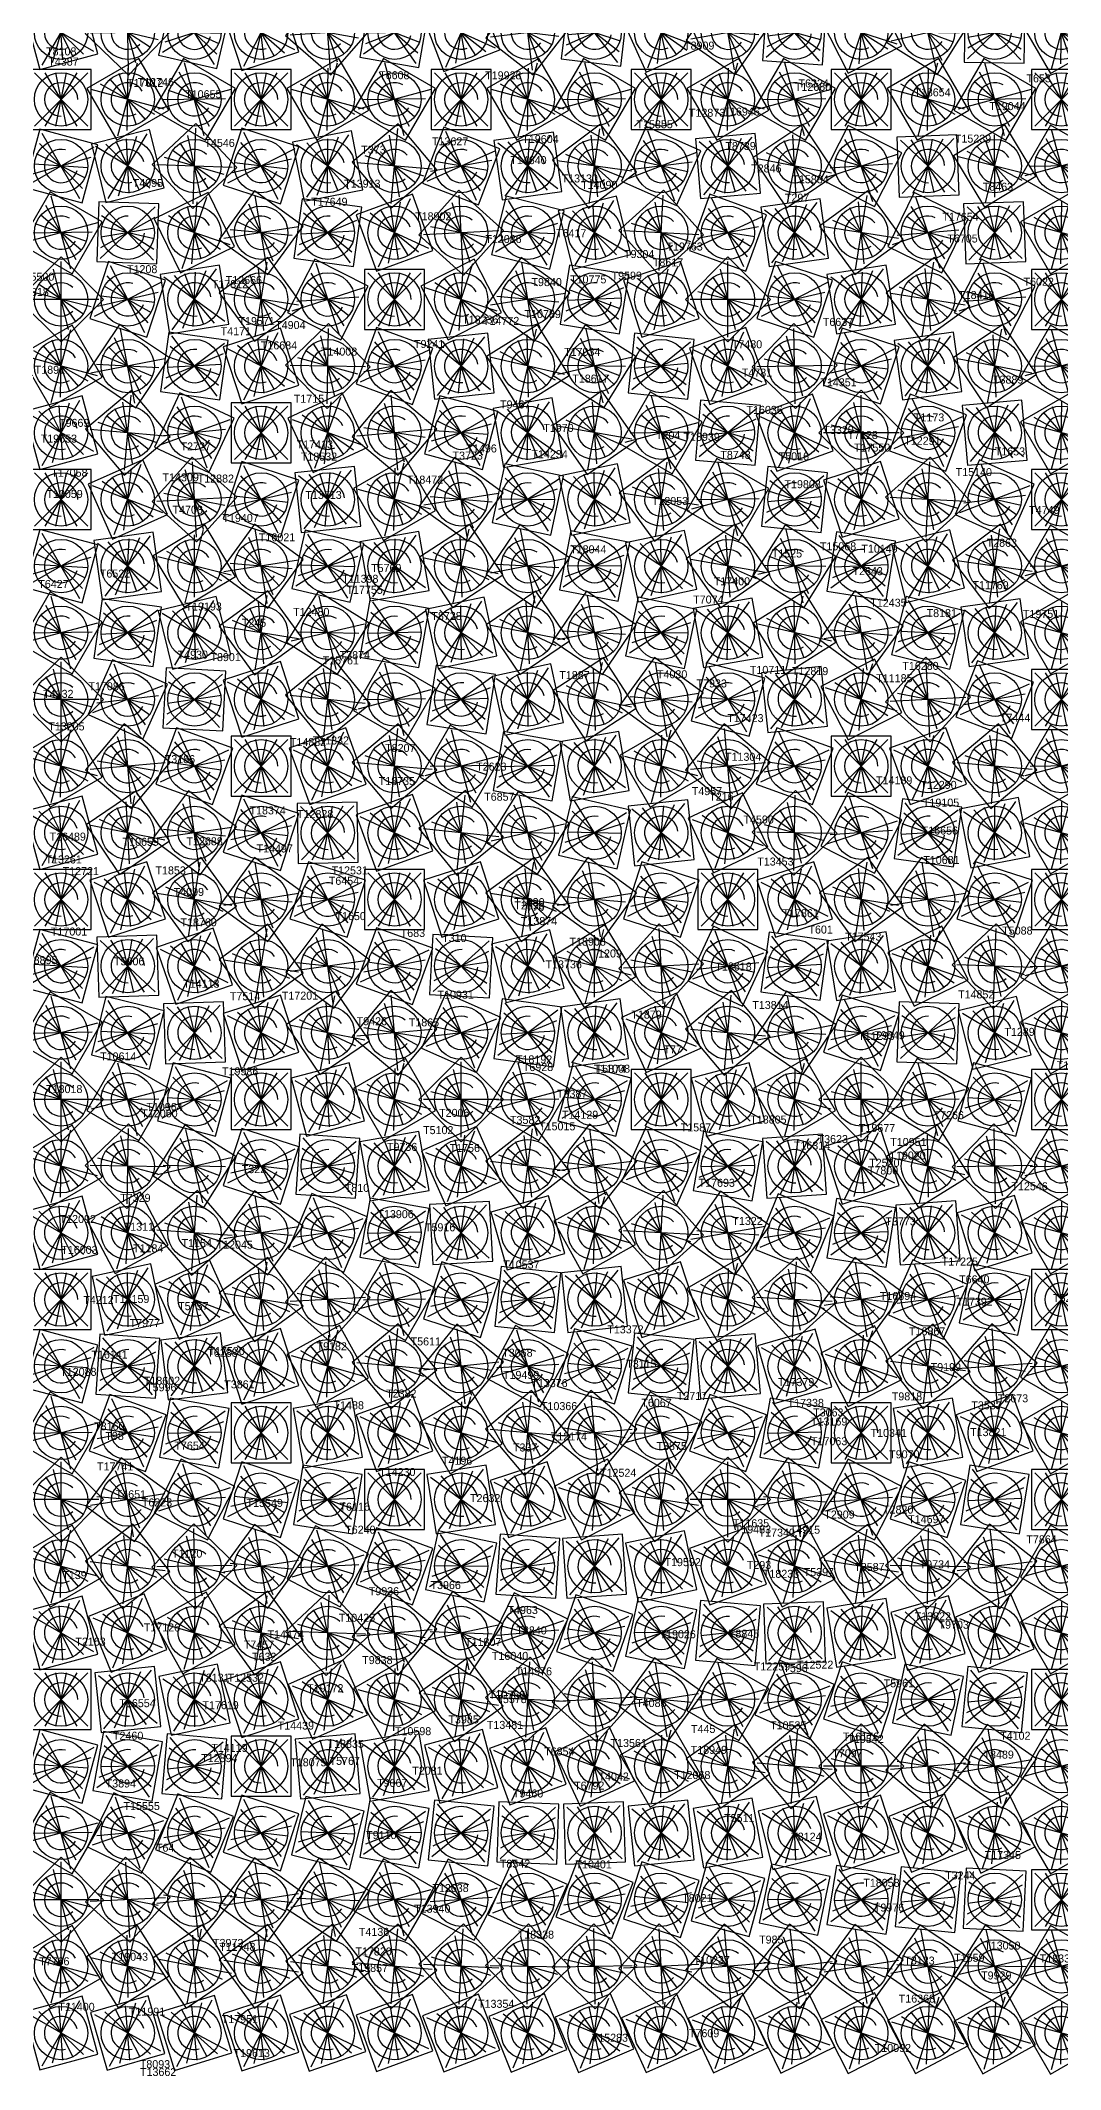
# Model space of a CAD drawing. Header units: metres. Extents: x -45 to 15052, y -45 to 15012.
# Drawn here: x 1469 to 2999, y 9045 to 12088 of the extents above; entities that cross this region are included whole.
import ezdxf

# ---------------------------------------------------------------- set-up
doc = ezdxf.new("R2010")
doc.units = ezdxf.units.M
for name, color, linetype in [('L0', 1, 'Continuous'), ('L1', 2, 'Continuous'), ('L10', 4, 'Continuous'), ('L11', 5, 'Continuous'), ('L2', 3, 'Continuous'), ('L3', 4, 'Continuous'), ('L4', 5, 'Continuous'), ('L5', 6, 'Continuous'), ('L6', 7, 'Continuous'), ('L7', 1, 'Continuous'), ('L8', 2, 'Continuous'), ('L9', 3, 'Continuous')]:
    doc.layers.add(name, color=color, linetype=linetype)

# ---------------------------------------------------------------- blocks, each defined once
blk = doc.blocks.new('CELL')
for p, q in [((-40, -40), (40, 40)), ((40, -40), (-40, 40)), ((-24, -40), (24, 40)), ((24, -40), (-24, 40)), ((-8, -40), (8, 40)), ((8, -40), (-8, 40))]:
    blk.add_line(p, q)
blk.add_lwpolyline([(-45, -45), (45, -45), (45, 45), (-45, 45)], close=True)
blk.add_circle((0, 0), 40)
blk.add_arc((0, 0), 25, 0, 270)

msp = doc.modelspace()

# ---------------------------------------------------------------- block references
at = {"layer": 'L0'}
for p, rotation in [((2300, 12100), 83.00000000000001), ((2500, 11900), 5), ((2600, 11800), 8), ((1500, 11700), 45), ((2700, 11700), 9), ((1600, 11600), 56), ((2800, 11600), 8), ((1700, 11500), 65), ((2900, 11500), 5), ((1800, 11400), 72), ((1900, 11300), 77.00000000000001), ((2000, 11200), 80), ((2100, 11100), 81), ((2200, 11000), 80), ((2300, 10900), 77.00000000000001), ((2400, 10800), 72), ((2500, 10700), 65), ((2600, 10600), 56), ((1500, 10500), 45), ((2700, 10500), 45), ((1600, 10400), 43.99999999999999), ((2800, 10400), 32), ((1700, 10300), 41), ((2900, 10300), 17), ((1800, 10200), 36), ((1900, 10100), 29), ((2000, 10000), 20), ((2100, 9900), 9), ((2200, 9800), 86.00000000000001), ((2300, 9700), 71), ((2400, 9600), 54), ((2500, 9500), 35), ((2600, 9400), 14), ((1500, 9300), 45), ((2700, 9300), 81), ((1600, 9200), 32), ((2800, 9200), 56), ((2900, 9100), 29), ((1700, 9100), 17)]:
    msp.add_blockref('CELL', p, dxfattribs=dict(at, rotation=rotation))
for p in [(2400, 12000), (3000, 11400), (3000, 10200)]:
    msp.add_blockref('CELL', p, dxfattribs=at)
at = {"layer": 'L1'}
for p, rotation in [((2400, 12100), 24), ((2500, 12000), 30), ((2600, 11900), 34), ((1500, 11800), 59.99999999999999), ((2700, 11800), 36), ((1600, 11700), 72), ((2800, 11700), 36), ((2900, 11600), 34), ((1700, 11600), 82), ((3000, 11500), 30), ((1900, 11400), 6), ((2000, 11300), 10), ((2100, 11200), 12), ((2200, 11100), 12), ((2300, 11000), 10), ((2400, 10900), 6), ((2600, 10700), 82), ((1500, 10600), 59.99999999999999), ((2700, 10600), 72), ((1600, 10500), 59.99999999999999), ((2800, 10500), 59.99999999999999), ((1700, 10400), 58), ((2900, 10400), 46), ((1800, 10300), 54), ((3000, 10300), 30), ((1900, 10200), 48), ((2000, 10100), 40), ((2100, 10000), 30), ((2200, 9900), 18), ((2300, 9800), 4), ((2400, 9700), 78), ((2500, 9600), 59.99999999999999), ((2600, 9500), 40), ((1500, 9400), 59.99999999999999), ((2700, 9400), 18), ((1600, 9300), 48), ((2800, 9300), 84), ((1700, 9200), 34), ((2900, 9200), 58), ((3000, 9100), 30), ((1800, 9100), 18)]:
    msp.add_blockref('CELL', p, dxfattribs=dict(at, rotation=rotation))
for p in [(1800, 11500), (2500, 10800)]:
    msp.add_blockref('CELL', p, dxfattribs=at)
at = {"layer": 'L10'}
for p, rotation in [((2100, 12100), 21), ((2200, 12000), 30), ((2300, 11900), 37), ((2400, 11800), 42), ((2500, 11700), 45), ((2600, 11600), 46), ((2700, 11500), 45), ((1500, 11500), 15), ((1600, 11400), 24), ((2800, 11400), 42), ((1700, 11300), 31), ((2900, 11300), 37), ((1800, 11200), 36), ((3000, 11200), 30), ((1900, 11100), 39), ((2000, 11000), 40), ((2100, 10900), 39), ((2200, 10800), 36), ((2300, 10700), 31), ((2400, 10600), 24), ((2500, 10500), 15), ((2600, 10400), 4), ((1500, 10300), 15), ((2700, 10300), 81), ((2800, 10200), 66), ((1600, 10200), 12), ((2900, 10100), 49), ((1700, 10100), 7), ((3000, 10000), 30), ((1900, 9900), 81), ((2000, 9800), 70), ((2100, 9700), 57.00000000000001), ((2200, 9600), 42), ((2300, 9500), 25), ((2400, 9400), 6), ((2500, 9300), 75.00000000000001), ((2600, 9200), 52.00000000000001), ((2700, 9100), 27), ((1500, 9100), 15)]:
    msp.add_blockref('CELL', p, dxfattribs=dict(at, rotation=rotation))
msp.add_blockref('CELL', (1800, 10000), dxfattribs=at)
at = {"layer": 'L11'}
for p, rotation in [((2200, 12100), 52.00000000000001), ((2300, 12000), 59.99999999999999), ((2400, 11900), 66), ((2500, 11800), 70), ((2600, 11700), 72), ((1500, 11600), 30), ((2700, 11600), 72), ((1600, 11500), 40), ((2800, 11500), 70), ((1700, 11400), 48), ((2900, 11400), 66), ((1800, 11300), 54), ((3000, 11300), 59.99999999999999), ((1900, 11200), 58), ((2000, 11100), 59.99999999999999), ((2100, 11000), 59.99999999999999), ((2200, 10900), 58), ((2300, 10800), 54), ((2400, 10700), 48), ((2500, 10600), 40), ((2600, 10500), 30), ((1500, 10400), 30), ((2700, 10400), 18), ((1600, 10300), 28), ((2800, 10300), 4), ((1700, 10200), 24), ((2900, 10200), 78), ((1800, 10100), 18), ((3000, 10100), 59.99999999999999), ((1900, 10000), 10), ((2100, 9800), 78), ((2200, 9700), 64), ((2300, 9600), 48), ((2400, 9500), 30), ((2500, 9400), 10), ((2600, 9300), 78), ((1500, 9200), 30), ((2700, 9200), 54), ((2800, 9100), 28), ((1600, 9100), 16)]:
    msp.add_blockref('CELL', p, dxfattribs=dict(at, rotation=rotation))
msp.add_blockref('CELL', (2000, 9900), dxfattribs=at)
at = {"layer": 'L2'}
for p, rotation in [((2500, 12100), 55), ((2600, 12000), 59.99999999999999), ((2700, 11900), 63), ((1500, 11900), 75.00000000000001), ((1600, 11800), 87.99999999999999), ((2800, 11800), 64), ((1700, 11700), 9), ((2900, 11700), 63), ((1800, 11600), 18), ((3000, 11600), 59.99999999999999), ((1900, 11500), 25), ((2000, 11400), 30), ((2100, 11300), 33), ((2200, 11200), 34), ((2300, 11100), 33), ((2400, 11000), 30), ((2500, 10900), 25), ((2600, 10800), 18), ((1500, 10700), 75.00000000000001), ((2700, 10700), 9), ((1600, 10600), 76), ((2800, 10600), 87.99999999999999), ((1700, 10500), 75.00000000000001), ((2900, 10500), 75.00000000000001), ((1800, 10400), 72), ((3000, 10400), 59.99999999999999), ((1900, 10300), 67.00000000000001), ((2000, 10200), 59.99999999999999), ((2100, 10100), 51), ((2200, 10000), 40), ((2300, 9900), 27), ((2400, 9800), 12), ((2500, 9700), 85), ((2600, 9600), 66), ((1500, 9500), 75.00000000000001), ((2700, 9500), 45), ((1600, 9400), 64), ((2800, 9400), 22), ((1700, 9300), 51), ((2900, 9300), 87), ((1800, 9200), 36), ((3000, 9200), 59.99999999999999), ((1900, 9100), 19)]:
    msp.add_blockref('CELL', p, dxfattribs=dict(at, rotation=rotation))
at = {"layer": 'L3'}
for p, rotation in [((2600, 12100), 86.00000000000001), ((1600, 11900), 14), ((2800, 11900), 2), ((1700, 11800), 26), ((2900, 11800), 2), ((1800, 11700), 36), ((1900, 11600), 43.99999999999999), ((2000, 11500), 50), ((2100, 11400), 54), ((2200, 11300), 56), ((2300, 11200), 56), ((2400, 11100), 54), ((2500, 11000), 50), ((2600, 10900), 43.99999999999999), ((2700, 10800), 36), ((1600, 10700), 2), ((2800, 10700), 26), ((2900, 10600), 14), ((1700, 10600), 2), ((1900, 10400), 86.00000000000001), ((2000, 10300), 80), ((2100, 10200), 72), ((2200, 10100), 62), ((2300, 10000), 50), ((2400, 9900), 36), ((2500, 9800), 20), ((2600, 9700), 2), ((2700, 9600), 72), ((2800, 9500), 50), ((1600, 9500), 80), ((1700, 9400), 68), ((2900, 9400), 26), ((1800, 9300), 54), ((1900, 9200), 38), ((2000, 9100), 20)]:
    msp.add_blockref('CELL', p, dxfattribs=dict(at, rotation=rotation))
for p in [(1500, 12000), (2700, 12000), (3000, 11700), (1500, 10800), (1800, 10500), (3000, 10500), (1500, 9600), (3000, 9300)]:
    msp.add_blockref('CELL', p, dxfattribs=at)
at = {"layer": 'L4'}
for p, rotation in [((1500, 12100), 15), ((2700, 12100), 27), ((1600, 12000), 30), ((2800, 12000), 30), ((1700, 11900), 43.00000000000001), ((2900, 11900), 31), ((1800, 11800), 54), ((3000, 11800), 30), ((1900, 11700), 63), ((2000, 11600), 70), ((2100, 11500), 75.00000000000001), ((2200, 11400), 78), ((2300, 11300), 79), ((2400, 11200), 78), ((2500, 11100), 75.00000000000001), ((2600, 11000), 70), ((1500, 10900), 15), ((2700, 10900), 63), ((2800, 10800), 54), ((1600, 10800), 18), ((1700, 10700), 19), ((2900, 10700), 43.00000000000001), ((1800, 10600), 18), ((3000, 10600), 30), ((1900, 10500), 15), ((2000, 10400), 10), ((2100, 10300), 3), ((2200, 10200), 84), ((2300, 10100), 73), ((2400, 10000), 59.99999999999999), ((2500, 9900), 45), ((2600, 9800), 28), ((1500, 9700), 15), ((2700, 9700), 9), ((1600, 9600), 6), ((2800, 9600), 78), ((2900, 9500), 55), ((1700, 9500), 85), ((1800, 9400), 72), ((3000, 9400), 30), ((1900, 9300), 57.00000000000001), ((2000, 9200), 40), ((2100, 9100), 21)]:
    msp.add_blockref('CELL', p, dxfattribs=dict(at, rotation=rotation))
at = {"layer": 'L5'}
for p, rotation in [((1600, 12100), 46), ((2800, 12100), 58), ((1700, 12000), 59.99999999999999), ((2900, 12000), 59.99999999999999), ((3000, 11900), 59.99999999999999), ((1800, 11900), 72), ((1900, 11800), 82), ((2100, 11600), 6), ((2200, 11500), 10), ((2300, 11400), 12), ((2400, 11300), 12), ((2500, 11200), 10), ((2600, 11100), 6), ((1500, 11000), 30), ((1600, 10900), 34), ((2800, 10900), 82), ((1700, 10800), 36), ((2900, 10800), 72), ((1800, 10700), 36), ((3000, 10700), 59.99999999999999), ((1900, 10600), 34), ((2000, 10500), 30), ((2100, 10400), 24), ((2200, 10300), 16), ((2300, 10200), 6), ((2400, 10100), 84), ((2500, 10000), 70), ((2600, 9900), 54), ((1500, 9800), 30), ((2700, 9800), 36), ((1600, 9700), 22), ((2800, 9700), 16), ((1700, 9600), 12), ((2900, 9600), 84), ((3000, 9500), 59.99999999999999), ((1900, 9400), 76), ((2000, 9300), 59.99999999999999), ((2100, 9200), 42), ((2200, 9100), 22)]:
    msp.add_blockref('CELL', p, dxfattribs=dict(at, rotation=rotation))
for p in [(2000, 11700), (2700, 11000), (1800, 9500)]:
    msp.add_blockref('CELL', p, dxfattribs=at)
at = {"layer": 'L6'}
for p, rotation in [((1700, 12100), 77.00000000000001), ((2900, 12100), 89), ((1900, 11900), 11), ((2000, 11800), 20), ((2100, 11700), 27), ((2200, 11600), 32), ((2300, 11500), 35), ((2400, 11400), 36), ((2500, 11300), 35), ((2600, 11200), 32), ((1500, 11100), 45), ((2700, 11100), 27), ((1600, 11000), 50), ((2800, 11000), 20), ((1700, 10900), 53), ((2900, 10900), 11), ((1800, 10800), 54), ((1900, 10700), 53), ((2000, 10600), 50), ((2100, 10500), 45), ((2200, 10400), 38), ((2300, 10300), 29), ((2400, 10200), 18), ((2500, 10100), 5), ((2600, 10000), 80), ((1500, 9900), 45), ((2700, 9900), 63), ((1600, 9800), 38), ((2800, 9800), 43.99999999999999), ((1700, 9700), 29), ((2900, 9700), 23), ((1800, 9600), 18), ((1900, 9500), 5), ((2000, 9400), 80), ((2100, 9300), 63), ((2200, 9200), 43.99999999999999), ((2300, 9100), 23)]:
    msp.add_blockref('CELL', p, dxfattribs=dict(at, rotation=rotation))
for p in [(1800, 12000), (3000, 12000), (3000, 10800), (3000, 9600)]:
    msp.add_blockref('CELL', p, dxfattribs=at)
at = {"layer": 'L7'}
for p, rotation in [((1800, 12100), 18), ((3000, 12100), 30), ((1900, 12000), 30), ((2000, 11900), 40), ((2100, 11800), 48), ((2200, 11700), 54), ((2300, 11600), 58), ((2400, 11500), 59.99999999999999), ((2500, 11400), 59.99999999999999), ((2600, 11300), 58), ((1500, 11200), 59.99999999999999), ((2700, 11200), 54), ((1600, 11100), 66), ((2800, 11100), 48), ((1700, 11000), 70), ((2900, 11000), 40), ((1800, 10900), 72), ((3000, 10900), 30), ((1900, 10800), 72), ((2000, 10700), 70), ((2100, 10600), 66), ((2200, 10500), 59.99999999999999), ((2300, 10400), 52.00000000000001), ((2400, 10300), 42), ((2500, 10200), 30), ((2600, 10100), 16), ((1500, 10000), 59.99999999999999), ((1600, 9900), 54), ((2800, 9900), 72), ((1700, 9800), 46), ((2900, 9800), 52.00000000000001), ((1800, 9700), 36), ((3000, 9700), 30), ((1900, 9600), 24), ((2000, 9500), 10), ((2100, 9400), 84), ((2200, 9300), 66), ((2300, 9200), 46), ((2400, 9100), 24)]:
    msp.add_blockref('CELL', p, dxfattribs=dict(at, rotation=rotation))
msp.add_blockref('CELL', (2700, 10000), dxfattribs=at)
at = {"layer": 'L8'}
for p, rotation in [((1900, 12100), 49), ((2000, 12000), 59.99999999999999), ((2100, 11900), 68.99999999999999), ((2200, 11800), 76), ((2300, 11700), 81), ((2400, 11600), 84), ((2500, 11500), 85), ((2600, 11400), 84), ((1500, 11300), 75.00000000000001), ((2700, 11300), 81), ((1600, 11200), 82), ((2800, 11200), 76), ((1700, 11100), 87), ((2900, 11100), 68.99999999999999), ((3000, 11000), 59.99999999999999), ((1900, 10900), 1), ((2100, 10700), 87), ((2200, 10600), 82), ((2300, 10500), 75.00000000000001), ((2400, 10400), 66), ((2500, 10300), 55), ((2600, 10200), 42), ((1500, 10100), 75.00000000000001), ((2700, 10100), 27), ((1600, 10000), 70), ((2800, 10000), 10), ((1700, 9900), 63), ((2900, 9900), 81), ((1800, 9800), 54), ((3000, 9800), 59.99999999999999), ((1900, 9700), 43.00000000000001), ((2000, 9600), 30), ((2100, 9500), 15), ((2200, 9400), 87.99999999999999), ((2300, 9300), 68.99999999999999), ((2400, 9200), 48), ((2500, 9100), 25)]:
    msp.add_blockref('CELL', p, dxfattribs=dict(at, rotation=rotation))
for p in [(1800, 11000), (2000, 10800)]:
    msp.add_blockref('CELL', p, dxfattribs=at)
at = {"layer": 'L9'}
for p, rotation in [((2000, 12100), 80), ((2200, 11900), 8), ((2300, 11800), 14), ((2400, 11700), 18), ((2500, 11600), 20), ((2600, 11500), 20), ((2700, 11400), 18), ((1600, 11300), 8), ((2800, 11300), 14), ((1700, 11200), 14), ((2900, 11200), 8), ((1800, 11100), 18), ((1900, 11000), 20), ((2000, 10900), 20), ((2100, 10800), 18), ((2200, 10700), 14), ((2300, 10600), 8), ((2500, 10400), 80), ((2600, 10300), 68), ((2700, 10200), 54), ((2800, 10100), 38), ((1600, 10100), 86.00000000000001), ((1700, 10000), 80), ((2900, 10000), 20), ((1800, 9900), 72), ((1900, 9800), 62), ((2000, 9700), 50), ((2100, 9600), 36), ((2200, 9500), 20), ((2300, 9400), 2), ((2400, 9300), 72), ((2500, 9200), 50), ((2600, 9100), 26)]:
    msp.add_blockref('CELL', p, dxfattribs=dict(at, rotation=rotation))
for p in [(2100, 12000), (1500, 11400), (3000, 11100), (2400, 10500), (1500, 10200), (3000, 9900)]:
    msp.add_blockref('CELL', p, dxfattribs=at)

# ---------------------------------------------------------------- texts
at = {"layer": 'L3'}
for s, p in [('T8909', (2434.2, 12074.6)), ('T8108', (1477.6, 12065.9)), ('T4387', (1480.9, 12050.6)), ('T17012', (1599, 12018.6)), ('T12746', (1614.9, 12019.9)), ('T6608', (1977, 12030.2)), ('T19928', (2136, 12030)), ('T12660', (2600.3, 12012.7)), ('T6224', (2605.8, 12017.9)), ('T653', (2947.6, 12025.5)), ('T10655', (1686.1, 12001.7)), ('T18654', (2779.5, 12004.5)), ('T19044', (2891.9, 11983.8)), ('T15855', (2362.9, 11956.6)), ('T12873', (2441.5, 11973.9)), ('T16946', (2493.3, 11975.6)), ('T4546', (1715, 11928.6)), ('T373', (1950.1, 11918.6)), ('T13627', (2056.2, 11931)), ('T19604', (2191.7, 11934.5)), ('T8739', (2496.2, 11924)), ('T15239', (2840.3, 11935.1)), ('T14640', (2173.7, 11902.8)), ('T2846', (2534.8, 11890.4)), ('T4095', (1607.5, 11868.5)), ('T13913', (1924.6, 11867.5)), ('T13130', (2250.6, 11875.4)), ('T14090', (2279.8, 11865.7)), ('T15884', (2596.6, 11874.1)), ('T8463', (2882.1, 11863)), ('T17649', (1875.1, 11840.4)), ('T297', (2585.4, 11846.5)), ('T18902', (2030.9, 11818.6)), ('T17654', (2821.6, 11817.9)), ('T12086', (2136.2, 11784.5)), ('T6417', (2242.2, 11793.3)), ('T19763', (2407.8, 11773.3)), ('T6705', (2829, 11785.3)), ('T1208', (1598.9, 11739.3)), ('T9304', (2344.2, 11762)), ('T8617', (2387.4, 11749.4)), ('T3818', (1436.1, 11705.1)), ('T5500', (1444.4, 11728)), ('T17812', (1726, 11716.8)), ('T12666', (1746.9, 11723)), ('T9840', (2205.4, 11719.9)), ('T10775', (2263.3, 11724)), ('T9599', (2325.5, 11729.6)), ('T6022', (2943.3, 11720.4)), ('T10789', (2195, 11672)), ('T18416', (2845.2, 11700.6)), ('T4171', (1739.4, 11646.2)), ('T19571', (1766.1, 11661.5)), ('T4904', (1821.1, 11655.5)), ('T18236', (2101.5, 11663.7)), ('T14772', (2132.7, 11661.7)), ('T6637', (2642.3, 11660.2)), ('T16684', (1799.6, 11625)), ('T14008', (1889.7, 11615.7)), ('T9241', (2029.3, 11627.1)), ('T17034', (2254.3, 11615.3)), ('T7480', (2505.9, 11626.7)), ('T1891', (1460.5, 11588.4)), ('T4781', (2520.8, 11584.2)), ('T18617', (2266.6, 11575.2)), ('T14351', (2638.6, 11569.6)), ('T3889', (2897.5, 11573.7)), ('T1715', (1849, 11545)), ('T9467', (2158.3, 11536.4)), ('T16036', (2527.9, 11528.3)), ('T9669', (1497, 11508.8)), ('T1970', (2223.1, 11501.2)), ('T204', (2392, 11490.4)), ('T3320', (2643.1, 11498.2)), ('T7128', (2679.3, 11490.6)), ('T1173', (2778.9, 11517)), ('T19653', (1469.5, 11485.2)), ('T2727', (1679.2, 11473.4)), ('T17413', (1853.3, 11476.4)), ('T3723', (2087, 11459.7)), ('T1496', (2107.9, 11470.4)), ('T14234', (2205.4, 11461.8)), ('T18939', (2433.4, 11487.9)), ('T8748', (2488.6, 11460.8)), ('T17550', (2689, 11471.7)), ('T12291', (2764.4, 11482)), ('T1653', (2900.1, 11466)), ('T17058', (1485.3, 11434)), ('T18532', (1859.6, 11458.2)), ('T5016', (2576.1, 11458.6)), ('T15140', (2841.5, 11435)), ('T12059', (1478.1, 11402.2)), ('T14309', (1652.2, 11427.1)), ('T12882', (1704.9, 11425.3)), ('T13713', (1866.4, 11400.7)), ('T18472', (2018.6, 11423.7)), ('T19808', (2584.8, 11416.8)), ('T4708', (1667.2, 11378.6)), ('T12053', (2385.9, 11391.7)), ('T4749', (2951.8, 11378.2)), ('T19407', (1742, 11366.2)), ('T16021', (1796.7, 11337.2)), ('T18044', (2263.4, 11319.2)), ('T1525', (2565.7, 11312.9)), ('T15068', (2637.9, 11323.7)), ('T10149', (2700.1, 11320.1)), ('T2863', (2887.9, 11328.9)), ('T6522', (1558.2, 11282.8)), ('T5769', (1964.9, 11291.2)), ('T2643', (2686.8, 11286.4)), ('T6427', (1465.9, 11267.2)), ('T11398', (1921.5, 11275)), ('T17755', (1928, 11258.4)), ('T17400', (2478.8, 11271.2)), ('T11769', (2866.6, 11265.4)), ('T19193', (1686.6, 11233.4)), ('T12480', (1848, 11225.3)), ('T8728', (2055.3, 11219.2)), ('T7074', (2447.9, 11243.8)), ('T12435', (2713.5, 11239.1)), ('T8181', (2797.9, 11223.5)), ('T19751', (2942.3, 11222.4)), ('T245', (1771.1, 11209)), ('T4930', (1674.8, 11161.2)), ('T8901', (1724, 11157.5)), ('T3874', (1917.8, 11160.5)), ('T15761', (1892.3, 11152.6)), ('T1887', (2247.1, 11130.5)), ('T4030', (2393.6, 11131.8)), ('T10711', (2532.9, 11138.4)), ('T12819', (2596, 11136.5)), ('T11185', (2722.4, 11125.9)), ('T16280', (2761.5, 11144.4)), ('T4132', (1473.2, 11102.4)), ('T17086', (1541.1, 11113.8)), ('T7933', (2452.9, 11118)), ('T17423', (2499, 11066)), ('T7444', (2908, 11066.6)), ('T13205', (1480.9, 11053.6)), ('T3186', (1655.5, 11004.5)), ('T14882', (1843.2, 11030.1)), ('T11332', (1877.3, 11032.5)), ('T8207', (1986, 11021.3)), ('T11304', (2495.6, 11008)), ('T2623', (2122.5, 10993.3)), ('T14189', (2722.1, 10972.7)), ('T18735', (1976.3, 10971.6)), ('T6857', (2134.5, 10948.1)), ('T4957', (2445.8, 10956.5)), ('T216', (2472, 10948.4)), ('T12290', (2788.5, 10965.9)), ('T18374', (1782.6, 10927.6)), ('T12828', (1853.9, 10922.1)), ('T4590', (2523.3, 10913.9)), ('T19105', (2792.4, 10939.3)), ('T16489', (1482.8, 10888.3)), ('T12688', (1688.1, 10881.2)), ('T16656', (2790.6, 10897.4)), ('T13261', (1476.7, 10854)), ('T10659', (1592.3, 10880.5)), ('T14497', (1793.2, 10870.5)), ('T13453', (2544, 10850.9)), ('T10681', (2792.9, 10853.3)), ('T12721', (1502.4, 10836.5)), ('T1853', (1641.6, 10837.6)), ('T6454', (1901.5, 10822)), ('T12531', (1905.7, 10837.6)), ('T4099', (1668.9, 10805.3)), ('T1390', (2179.6, 10790.1)), ('T18760', (1679.1, 10759.8)), ('T1650', (1911.5, 10769.1)), ('T2593', (2179.8, 10785.1)), ('T13874', (2189.5, 10761.7)), ('T76', (2196.9, 10782.5)), ('T17861', (2581.9, 10773.4)), ('T17001', (1484.8, 10745.9)), ('T683', (2009.3, 10743.8)), ('T310', (2071.5, 10736.2)), ('T18908', (2262.4, 10730.8)), ('T601', (2620.7, 10748.9)), ('T17543', (2675.7, 10738.3)), ('T5088', (2911.3, 10747.4)), ('T18895', (1440.2, 10703)), ('T5006', (1579.5, 10701.3)), ('T1209', (2295.5, 10713)), ('T13736', (2226.5, 10696.7)), ('T18618', (2481.2, 10693.5)), ('T14113', (1683.2, 10667.7)), ('T7514', (1753.2, 10649)), ('T17201', (1831.1, 10649.8)), ('T10931', (2064.5, 10651.2)), ('T14852', (2845.1, 10651.7)), ('T9426', (1943.3, 10611.4)), ('T1865', (2021.4, 10609.7)), ('T1879', (2355.2, 10621.4)), ('T13814', (2536.5, 10635.8)), ('T11293', (2695.3, 10589.3)), ('T9849', (2719.6, 10590.5)), ('T1289', (2914.5, 10595.5)), ('T10614', (1558.6, 10558.7)), ('T18192', (2182.1, 10554.2)), ('T77', (2403.4, 10569.1)), ('T19986', (1741.3, 10536.3)), ('T6928', (2192.5, 10542.7)), ('T11008', (2298.8, 10540.2)), ('T5874', (2301.5, 10540)), ('T16611', (2993, 10545.4)), ('T18018', (1477.6, 10509.7)), ('T3387', (2243.6, 10502.6)), ('T12060', (1620.4, 10473.3)), ('T10964', (1628, 10482.9)), ('T2006', (2066.9, 10474)), ('T3582', (2173.2, 10463.4)), ('T14129', (2251.1, 10471.2)), ('T18805', (2533.5, 10464)), ('T7266', (2808.4, 10470.5)), ('T5102', (2042.9, 10448.1)), ('T15015', (2216.8, 10453.8)), ('T1587', (2429.2, 10452.2)), ('T16314', (2598.9, 10425)), ('T3623', (2634.4, 10434.7)), ('T19677', (2696.4, 10451.3)), ('T10951', (2743.4, 10430.4)), ('T9736', (1988.7, 10423)), ('T1756', (2082.7, 10421.3)), ('T2520', (2711.8, 10399.1)), ('T19020', (2742.1, 10410)), ('T322', (1771, 10389.6)), ('T17693', (2456, 10369.1)), ('T7800', (2709.8, 10387.6)), ('T12546', (2925.1, 10363.9)), ('T7329', (1588.7, 10346.5)), ('T810', (1925.5, 10361.5)), ('T12092', (1497.9, 10314.8)), ('T1311', (1593.9, 10303.2)), ('T13906', (1974.4, 10322.1)), ('T1322', (2506.7, 10311.9)), ('T3773', (2736.1, 10311.2)), ('T1154', (1680.7, 10278.6)), ('T12045', (1733.2, 10276.3)), ('T5916', (2045.7, 10302.4)), ('T16003', (1500.4, 10268.5)), ('T1184', (1608, 10270.8)), ('T10537', (2163.1, 10246.6)), ('T17225', (2820.5, 10251)), ('T6640', (2846.7, 10224.3)), ('T4212', (1533.4, 10193.4)), ('T13159', (1578, 10194.8)), ('T5757', (1675.6, 10184.1)), ('T16594', (2727.8, 10199.4)), ('T17392', (2842.6, 10190.9)), ('T5290', (2987.4, 10196.3)), ('T7977', (1602.9, 10158.9)), ('T9182', (1883.1, 10123.9)), ('T5611', (2024.2, 10131.2)), ('T13372', (2319.1, 10149.3)), ('T16867', (2771.5, 10146.4)), ('T16141', (1545.5, 10111.4)), ('T6288', (1719.3, 10114.2)), ('T17530', (1721.1, 10116.9)), ('T3068', (2161.6, 10114.3)), ('T3115', (2347.5, 10097.9)), ('T9199', (2804, 10092.7)), ('T12088', (1498.8, 10085.6)), ('T18602', (1624.1, 10072.3)), ('T5996', (1627.6, 10062.4)), ('T3861', (1744.7, 10066.9)), ('T19499', (2162.7, 10081)), ('T13376', (2205.2, 10068.7)), ('T17379', (2575.1, 10070.2)), ('T1488', (1908.7, 10035.5)), ('T2382', (1987.5, 10053.1)), ('T10366', (2219.6, 10034.2)), ('T6067', (2370.2, 10039.2)), ('T2717', (2423.4, 10049.6)), ('T17338', (2589.5, 10039.1)), ('T9818', (2745.7, 10048.8)), ('T3537', (2865, 10035.4)), ('T2673', (2904.7, 10045.9)), ('T8160', (1549.6, 10004)), ('T13169', (2624.6, 10011.1)), ('T3063', (2627.8, 10024.7)), ('T98', (1566.4, 9989.4)), ('T7654', (1670, 9975)), ('T337', (2177.7, 9972.2)), ('T12174', (2234.3, 9988.7)), ('T3875', (2392.9, 9974.4)), ('T17063', (2624.5, 9981.5)), ('T10341', (2713.9, 9994)), ('T13821', (2863.2, 9995.2)), ('T17741', (1554, 9943.7)), ('T4196', (2071.2, 9952.3)), ('T9070', (2741.8, 9961.9)), ('T14230', (1977, 9935.4)), ('T12524', (2308.2, 9934.2)), ('T4651', (1582, 9902)), ('T6223', (1621.2, 9889.8)), ('T15549', (1778.2, 9889)), ('T6116', (1917.5, 9883.3)), ('T2632', (2113.3, 9896.2)), ('T2820', (2732.6, 9879)), ('T6240', (1926.1, 9848.9)), ('T11635', (2507.4, 9858.5)), ('T19483', (2510.2, 9849.4)), ('T4915', (2592.7, 9848.8)), ('T2909', (2644.5, 9871.6)), ('T14697', (2770.3, 9864.6)), ('T17340', (2546, 9844.5)), ('T7864', (2947.5, 9834.4)), ('T1120', (1666.4, 9813)), ('T19592', (2404.9, 9800.2)), ('T293', (2528.3, 9796)), ('T8587', (2689.4, 9793)), ('T9734', (2787.5, 9797)), ('T139', (1501.9, 9780.8)), ('T9936', (1961.4, 9756.6)), ('T3966', (2054, 9765.8)), ('T18233', (2552.4, 9782.7)), ('T5397', (2613.6, 9785.3)), ('T4963', (2169.5, 9728.4)), ('T17126', (1624.1, 9702.2)), ('T10425', (1916.5, 9716.8)), ('T8840', (2182.8, 9697.8)), ('T13822', (2780, 9719)), ('T9703', (2815.8, 9706.3)), ('T2163', (1521.4, 9681)), ('T7457', (1774, 9676.6)), ('T14474', (1809.7, 9691.9)), ('T11807', (2105.8, 9680.4)), ('T19026', (2397.4, 9692.1)), ('T8845', (2501.4, 9693)), ('T632', (1786.4, 9658.3)), ('T9838', (1951.6, 9653.3)), ('T16040', (2146.1, 9659.6)), ('T14976', (2181.8, 9636.5)), ('T12259', (2538.8, 9643.8)), ('T596', (2583, 9641.2)), ('T12522', (2603.6, 9646.4)), ('T8131', (1707.2, 9626.9)), ('T12532', (1749.8, 9626.8)), ('T19172', (1869.1, 9611.2)), ('T5961', (2733.5, 9618.5)), ('T16554', (1587.5, 9588.7)), ('T17619', (1712, 9585.7)), ('T10766', (2141.6, 9601.4)), ('T5578', (2152.8, 9594.8)), ('T4083', (2362.4, 9588.9)), ('T14439', (1824.9, 9555.1)), ('T10598', (2000.7, 9546.7)), ('T3985', (2080.9, 9564.3)), ('T13481', (2138.5, 9556.1)), ('T445', (2444.6, 9550)), ('T10535', (2563.3, 9555.5)), ('T2460', (1577.9, 9539.9)), ('T14119', (1725.3, 9521.6)), ('T18835', (1899.7, 9527.7)), ('T6854', (2224.4, 9516.3)), ('T13561', (2324, 9529)), ('T18949', (2444.2, 9518.7)), ('T7097', (2656.5, 9513.5)), ('T16176', (2672.3, 9538.6)), ('T19542', (2679.2, 9535)), ('T8489', (2883.2, 9511.6)), ('T4102', (2908.2, 9539.9)), ('T12894', (1710.1, 9506.3)), ('T18075', (1843.7, 9500)), ('T5767', (1902.7, 9502.2)), ('T2081', (2026.6, 9487.5)), ('T3894', (1566.9, 9468.3)), ('T9067', (1973.9, 9469.1)), ('T9460', (2177.6, 9453.3)), ('T6792', (2269.3, 9465)), ('T4042', (2305.9, 9478.7)), ('T12068', (2419.3, 9480.9)), ('T15555', (1593.7, 9434.4)), ('T9110', (1957.6, 9390.9)), ('T5511', (2494.3, 9416.4)), ('T64', (1642.3, 9372)), ('T8124', (2594.9, 9388.4)), ('T17345', (2885, 9361)), ('T8542', (2158, 9347.8)), ('T10401', (2271.4, 9346.9)), ('T3244', (2825.7, 9330.4)), ('T12638', (2056.8, 9311.4)), ('T18058', (2703, 9319.3)), ('T13940', (2029.4, 9280.4)), ('T8021', (2431.4, 9296.3)), ('T9976', (2718.8, 9282.2)), ('T4136', (1946.6, 9245.7)), ('T18338', (2184.8, 9241.6)), ('T19043', (1576, 9208.4)), ('T3972', (1727.9, 9229.1)), ('T11748', (1737.2, 9223.2)), ('T17820', (1941.5, 9216.3)), ('T985', (2546.7, 9234.1)), ('T13050', (2884.3, 9225.2)), ('T7766', (1467.1, 9201.6)), ('T19857', (1935.8, 9191.6)), ('T10237', (2448.5, 9203.4)), ('T3123', (2764.5, 9202.7)), ('T1659', (2839.3, 9206.9)), ('T9929', (2879.6, 9180.4)), ('T18330', (2967.5, 9205.8)), ('T11400', (1496, 9133.3)), ('T11991', (1601.7, 9126.1)), ('T13354', (2125.3, 9137.8)), ('T16368', (2756.1, 9145.6)), ('T17951', (1740.9, 9114.9)), ('T15283', (2295.7, 9086.9)), ('T7609', (2441.5, 9093.7)), ('T19613', (1758.7, 9063.9)), ('T10092', (2720.2, 9071.6)), ('T8093', (1618.1, 9047.3)), ('T13662', (1618.4, 9035.6))]:
    msp.add_text(s, height=12, dxfattribs=at).set_placement(p)

doc.saveas('drawing.dxf')
